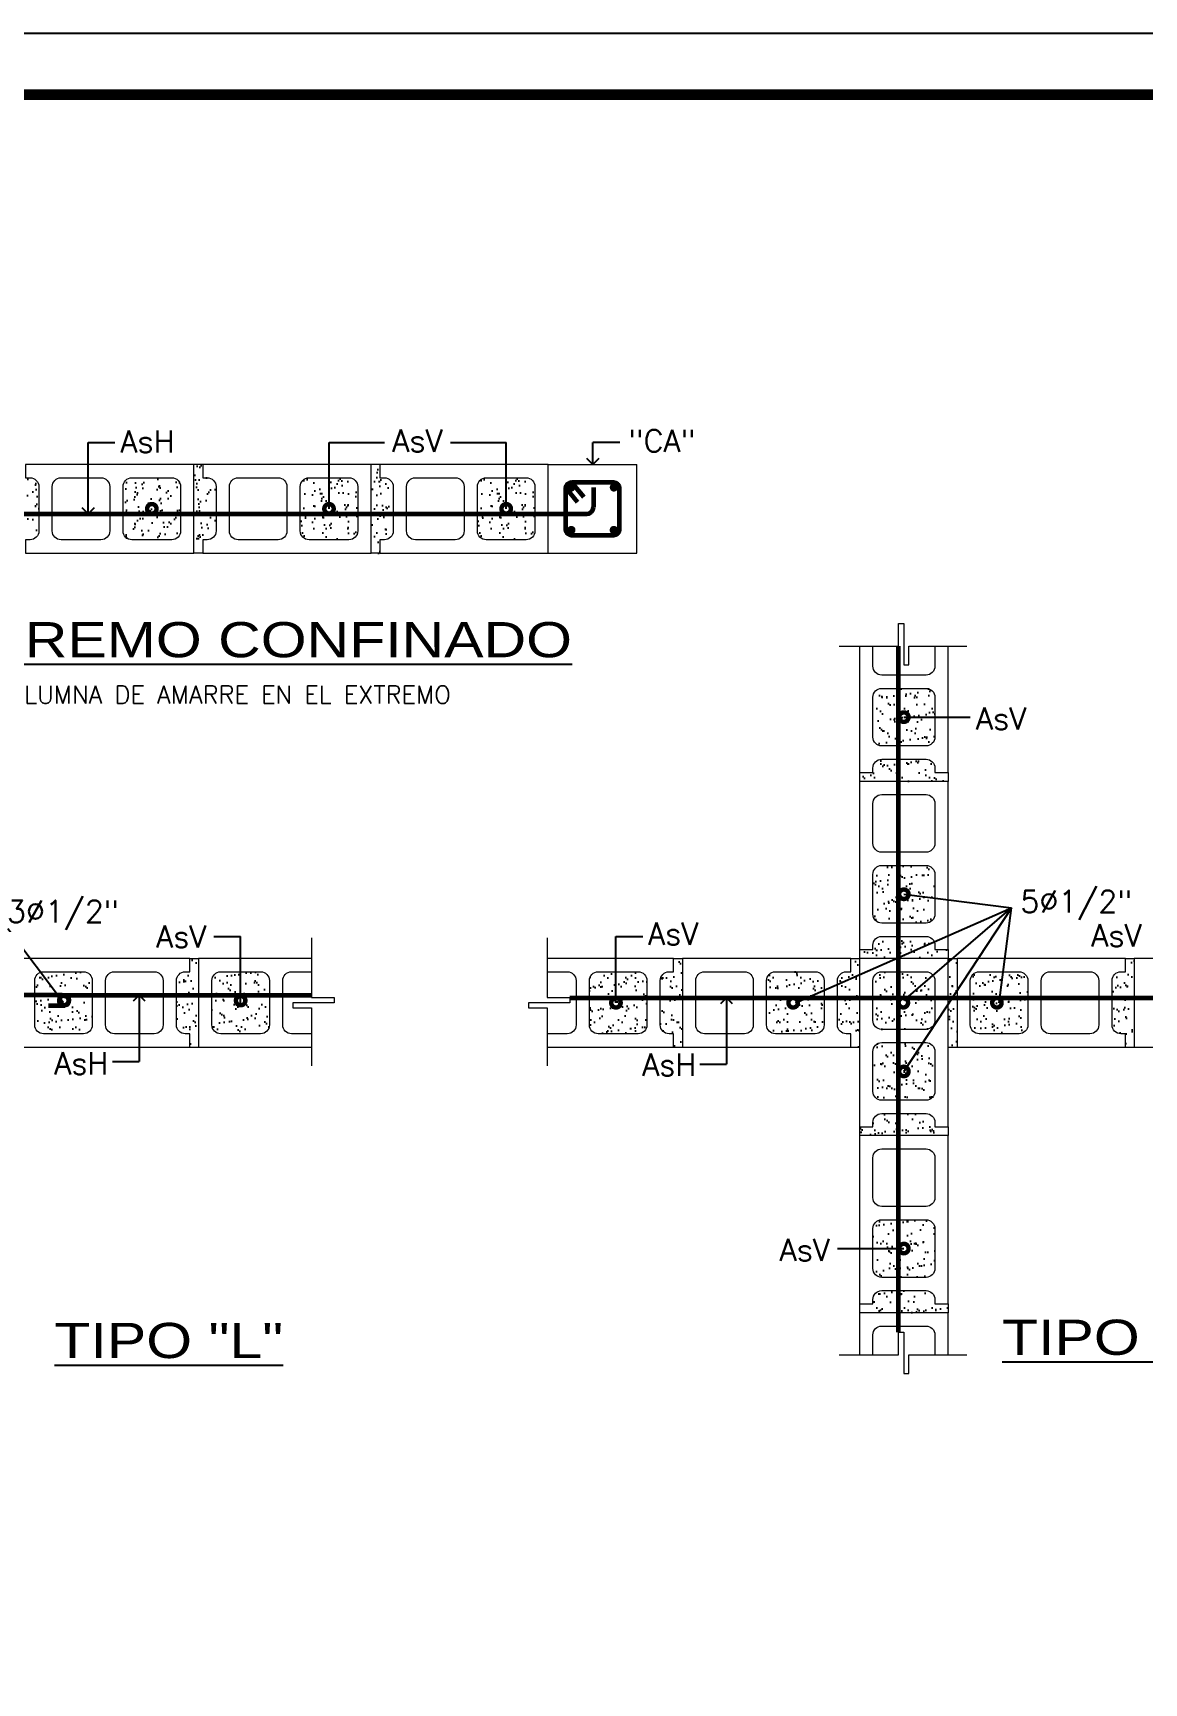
# Model space of a CAD drawing. Header units: feet. Extents: x 317 to 512, y -141 to 162.
# Drawn here: x 390.74 to 398.55, y -60.25 to -48.65 of the extents above; entities that cross this region are included whole.
import ezdxf

# ---------------------------------------------------------------- set-up
doc = ezdxf.new("R2010")
doc.units = ezdxf.units.FT
doc.header["$MEASUREMENT"] = 0
for name, color, linetype, lineweight in [('ACEROS', 5, 'Continuous', 60), ('bordes detalles', 181, 'Continuous', 0), ('Divisorios', 10, 'Continuous', 9)]:
    doc.layers.add(name, color=color, linetype=linetype, lineweight=lineweight)
for name, color, linetype in [('Dimensiones&Letras', 7, 'Continuous'), ('MARCO', 1, 'Continuous'), ('relleno', 8, 'Continuous'), ('TEXTOS', 3, 'Continuous')]:
    doc.layers.add(name, color=color, linetype=linetype)
doc.styles.add('DAMIAN', font='arial.ttf', dxfattribs={"height": 0.12})
doc.styles.add('ROMANS', font='romans.shx')
pattern_1 = [(37.5, (-372.77854, -173.71273), (-0.003921865, 0.119960938), [0, -0.094632747, 0, -0.105839256, 0, -0.101169877]), (7.5, (-372.77854, -173.71273), (0.11018344, 0.17570226), [0, -0.051051877, 0, -0.085293989, 0, -0.032685653]), (327.5, (-372.85512, -173.71273), (0.193881446, 0.000352324), [0, -0.031129193, 0, -0.112065095, 0, -0.146307207]), (317.5, (-372.85512, -173.71273), (0.18715659, 0.054642664), [0, -0.015564597, 0, -0.073464896, 0, -0.084048821])]
pattern_2 = [(37.5, (-371.67981, -173.66639), (-0.003921865, 0.119960938), [0, -0.094632747, 0, -0.105839256, 0, -0.101169877]), (7.5, (-371.67981, -173.66639), (0.11018344, 0.17570226), [0, -0.051051877, 0, -0.085293989, 0, -0.032685653]), (327.5, (-371.75639, -173.66639), (0.193881446, 0.000352324), [0, -0.031129193, 0, -0.112065095, 0, -0.146307207]), (317.5, (-371.75639, -173.66639), (0.18715659, 0.054642664), [0, -0.015564597, 0, -0.073464896, 0, -0.084048821])]
pattern_3 = [(307.5, (274.60867, 716.54084), (0.119960938, 0.003921865), [0, -0.094632747, 0, -0.105839256, 0, -0.101169877]), (277.5, (274.60867, 716.54084), (0.17570226, -0.11018344), [0, -0.051051877, 0, -0.085293989, 0, -0.032685653]), (237.5, (274.60867, 716.61742), (0.000352324, -0.193881446), [0, -0.031129193, 0, -0.112065095, 0, -0.146307207]), (227.5, (274.60867, 716.61742), (0.054642664, -0.18715659), [0, -0.015564597, 0, -0.073464896, 0, -0.084048821])]
pattern_4 = [(307.5, (273.86157, 716.54084), (0.119960938, 0.003921865), [0, -0.094632747, 0, -0.105839256, 0, -0.101169877]), (277.5, (273.86157, 716.54084), (0.17570226, -0.11018344), [0, -0.051051877, 0, -0.085293989, 0, -0.032685653]), (237.5, (273.86157, 716.61742), (0.000352324, -0.193881446), [0, -0.031129193, 0, -0.112065095, 0, -0.146307207]), (227.5, (273.86157, 716.61742), (0.054642664, -0.18715659), [0, -0.015564597, 0, -0.073464896, 0, -0.084048821])]

msp = doc.modelspace()

# ---------------------------------------------------------------- hatches: boundary and pattern name
at = {"layer": 'relleno'}
h = msp.add_hatch(dxfattribs=at)
h.set_pattern_fill('AR-SAND', color=256, scale=0.062258, angle=270, style=0)
h.set_pattern_definition(pattern_3)
h.paths.add_polyline_path([(390.62509, -52.30996), (390.68734, -52.30996), (390.68734, -52.21657), (390.71847, -52.21657, 0.41421356), (390.78073, -52.15431), (390.78073, -51.84302, 0.41421356), (390.71847, -51.78076), (390.68734, -51.78076), (390.68734, -51.68738), (390.62509, -51.68738)])
h = msp.add_hatch(dxfattribs=at)
h.set_pattern_fill('AR-SAND', color=256, scale=0.062258, angle=270, style=0)
h.set_pattern_definition(pattern_3)
h.paths.add_polyline_path([(391.87025, -52.30996), (391.93251, -52.30996), (391.93251, -52.21657), (391.96364, -52.21657, 0.41421356), (392.0259, -52.15431), (392.0259, -51.84302, 0.41421356), (391.96364, -51.78076), (391.93251, -51.78076), (391.93251, -51.68738), (391.87025, -51.68738)])
h = msp.add_hatch(dxfattribs=at)
h.set_pattern_fill('AR-SAND', color=256, scale=0.062258, angle=270, style=0)
h.set_pattern_definition(pattern_3)
h.paths.add_polyline_path([(393.11542, -52.30996), (393.17768, -52.30996), (393.17768, -52.21657), (393.20881, -52.21657, 0.41421356), (393.27107, -52.15431), (393.27107, -51.84302, 0.41421356), (393.20881, -51.78076), (393.17768, -51.78076), (393.17768, -51.68738), (393.11542, -51.68738)])
h = msp.add_hatch(dxfattribs=at)
h.set_pattern_fill('AR-SAND', color=256, scale=0.062258, angle=270, style=0)
h.set_pattern_definition(pattern_4)
h.paths.add_polyline_path([(391.71461, -52.21657, 0.41421356), (391.77687, -52.15431), (391.77687, -51.84302, 0.41421356), (391.71461, -51.78076), (391.43445, -51.78076, 0.41421356), (391.37219, -51.84302), (391.37219, -52.15431, 0.41421356), (391.43445, -52.21657)])
h = msp.add_hatch(dxfattribs=at)
h.set_pattern_fill('AR-SAND', color=256, scale=0.062258, angle=270, style=0)
h.set_pattern_definition(pattern_4)
h.paths.add_polyline_path([(392.95978, -52.21657, 0.41421356), (393.02203, -52.15431), (393.02203, -51.84302, 0.41421356), (392.95978, -51.78076), (392.67961, -51.78076, 0.41421356), (392.61735, -51.84302), (392.61735, -52.15431, 0.41421356), (392.67961, -52.21657)])
h = msp.add_hatch(dxfattribs=at)
h.set_pattern_fill('AR-SAND', color=256, scale=0.062258, angle=270, style=0)
h.set_pattern_definition([(307.5, (275.10674, 716.54084), (0.119960938, 0.003921865), [0, -0.094632747, 0, -0.105839256, 0, -0.101169877]), (277.5, (275.10674, 716.54084), (0.17570226, -0.11018344), [0, -0.051051877, 0, -0.085293989, 0, -0.032685653]), (237.5, (275.10674, 716.61742), (0.000352324, -0.193881446), [0, -0.031129193, 0, -0.112065095, 0, -0.146307207]), (227.5, (275.10674, 716.61742), (0.054642664, -0.18715659), [0, -0.015564597, 0, -0.073464896, 0, -0.084048821])])
h.paths.add_polyline_path([(394.20494, -52.21657, 0.41421356), (394.2672, -52.15431), (394.2672, -51.84302, 0.41421356), (394.20494, -51.78076), (393.92478, -51.78076, 0.41421356), (393.86252, -51.84302), (393.86252, -52.15431, 0.41421356), (393.92478, -52.21657)])
h = msp.add_hatch(dxfattribs=at)
h.set_pattern_fill('AR-SAND', color=256, scale=0.062258, style=0)
h.set_pattern_definition(pattern_2)
h.paths.add_polyline_path([(397.0776, -53.32301, 0.41421356), (397.01534, -53.26075), (396.70405, -53.26075, 0.41421356), (396.64179, -53.32301), (396.64179, -53.60317, 0.41421356), (396.70405, -53.66543), (397.01534, -53.66543, 0.41421356), (397.0776, -53.60317)])
h = msp.add_hatch(dxfattribs=at)
h.set_pattern_fill('AR-SAND', color=256, scale=0.062258, style=0)
h.set_pattern_definition(pattern_2)
h.paths.add_polyline_path([(397.17099, -53.91446), (397.17099, -53.85221), (397.0776, -53.85221), (397.0776, -53.82108, 0.41421356), (397.01534, -53.75882), (396.70405, -53.75882, 0.41421356), (396.64179, -53.82108), (396.64179, -53.85221), (396.54841, -53.85221), (396.54841, -53.91446)])
h = msp.add_hatch(dxfattribs=at)
h.set_pattern_fill('AR-SAND', color=256, scale=0.062258, style=0)
h.set_pattern_definition(pattern_2)
h.paths.add_polyline_path([(397.0776, -54.56818, 0.41421356), (397.01534, -54.50592), (396.70405, -54.50592, 0.41421356), (396.64179, -54.56818), (396.64179, -54.84834, 0.41421356), (396.70405, -54.9106), (397.01534, -54.9106, 0.41421356), (397.0776, -54.84834)])
h = msp.add_hatch(dxfattribs=at)
h.set_pattern_fill('AR-SAND', color=256, scale=0.062258, style=0)
h.set_pattern_definition(pattern_2)
h.paths.add_polyline_path([(397.17099, -55.15963), (397.17099, -55.09737), (397.0776, -55.09737), (397.0776, -55.06624, 0.41421356), (397.01534, -55.00399), (396.70405, -55.00399, 0.41421356), (396.64179, -55.06624), (396.64179, -55.09737), (396.54841, -55.09737), (396.54841, -55.15963)])
h = msp.add_hatch(dxfattribs=at)
h.set_pattern_fill('AR-SAND', color=256, scale=0.062258, style=0)
h.set_pattern_definition(pattern_1)
h.paths.add_polyline_path([(391.90304, -55.15963), (391.84078, -55.15963), (391.84078, -55.26136, 0.57735027), (391.74739, -55.31528), (391.74739, -55.62657, 0.57735027), (391.84078, -55.68049), (391.84078, -55.78222), (391.90304, -55.78222)])
h = msp.add_hatch(dxfattribs=at)
h.set_pattern_fill('AR-SAND', color=256, scale=0.062258, style=0)
h.set_pattern_definition(pattern_2)
h.paths.add_polyline_path([(395.30324, -55.15963), (395.24098, -55.15963), (395.24098, -55.26136, 0.57735027), (395.14759, -55.31528), (395.14759, -55.62657, 0.57735027), (395.24098, -55.68049), (395.24098, -55.78222), (395.30324, -55.78222)])
h = msp.add_hatch(dxfattribs=at)
h.set_pattern_fill('AR-SAND', color=256, scale=0.062258, style=0)
h.set_pattern_definition(pattern_2)
h.paths.add_polyline_path([(396.54841, -55.15963), (396.48615, -55.15963), (396.48615, -55.25302), (396.45502, -55.25302, 0.41421356), (396.39276, -55.31528), (396.39276, -55.62657, 0.41421356), (396.45502, -55.68883), (396.48615, -55.68883), (396.48615, -55.78222), (396.54841, -55.78222)])
h = msp.add_hatch(dxfattribs=at)
h.set_pattern_fill('AR-SAND', color=256, scale=0.062258, style=0)
h.set_pattern_definition(pattern_2)
h.paths.add_polyline_path([(397.17099, -55.78222), (397.23325, -55.78222), (397.23325, -55.15963), (397.17099, -55.15963)])
h = msp.add_hatch(dxfattribs=at)
h.set_pattern_fill('AR-SAND', color=256, scale=0.062258, style=0)
h.set_pattern_definition(pattern_2)
h.paths.add_polyline_path([(398.47842, -55.15963), (398.41616, -55.15963), (398.41616, -55.26136, 0.57735027), (398.32277, -55.31528), (398.32277, -55.62657, 0.57735027), (398.41616, -55.68049), (398.41616, -55.78222), (398.47842, -55.78222)])
h = msp.add_hatch(dxfattribs=at)
h.set_pattern_fill('AR-SAND', color=256, scale=0.062258, style=0)
h.set_pattern_definition(pattern_1)
h.paths.add_polyline_path([(390.81352, -55.25302, 0.41421356), (390.75126, -55.31528), (390.75126, -55.62657, 0.41421356), (390.81352, -55.68883), (391.09368, -55.68883, 0.41421356), (391.15594, -55.62657), (391.15594, -55.31528, 0.41421356), (391.09368, -55.25302)])
h = msp.add_hatch(dxfattribs=at)
h.set_pattern_fill('AR-SAND', color=256, scale=0.062258, style=0)
h.set_pattern_definition(pattern_1)
h.paths.add_polyline_path([(392.05868, -55.25302, 0.41421356), (391.99643, -55.31528), (391.99643, -55.62657, 0.41421356), (392.05868, -55.68883), (392.33885, -55.68883, 0.41421356), (392.40111, -55.62657), (392.40111, -55.31528, 0.41421356), (392.33885, -55.25302)])
h = msp.add_hatch(dxfattribs=at)
h.set_pattern_fill('AR-SAND', color=256, scale=0.062258, style=0)
h.set_pattern_definition(pattern_2)
h.paths.add_polyline_path([(394.71178, -55.25302, 0.41421356), (394.64953, -55.31528), (394.64953, -55.62657, 0.41421356), (394.71178, -55.68883), (394.99195, -55.68883, 0.41421356), (395.05421, -55.62657), (395.05421, -55.31528, 0.41421356), (394.99195, -55.25302)])
h = msp.add_hatch(dxfattribs=at)
h.set_pattern_fill('AR-SAND', color=256, scale=0.062258, style=0)
h.set_pattern_definition(pattern_2)
h.paths.add_polyline_path([(395.95695, -55.25302, 0.41421356), (395.89469, -55.31528), (395.89469, -55.62657, 0.41421356), (395.95695, -55.68883), (396.23711, -55.68883, 0.41421356), (396.29937, -55.62657), (396.29937, -55.31528, 0.41421356), (396.23711, -55.25302)])
h = msp.add_hatch(dxfattribs=at)
h.set_pattern_fill('AR-SAND', color=256, scale=0.062258, style=0)
h.set_pattern_definition(pattern_2)
h.paths.add_polyline_path([(397.0776, -55.31528, 0.41421356), (397.01534, -55.25302), (396.70405, -55.25302, 0.41421356), (396.64179, -55.31528), (396.64179, -55.59544, 0.41421356), (396.70405, -55.6577), (397.01534, -55.6577, 0.41421356), (397.0776, -55.59544)])
h = msp.add_hatch(dxfattribs=at)
h.set_pattern_fill('AR-SAND', color=256, scale=0.062258, style=0)
h.set_pattern_definition(pattern_2)
h.paths.add_polyline_path([(397.38889, -55.25302, 0.41421356), (397.32664, -55.31528), (397.32664, -55.62657, 0.41421356), (397.38889, -55.68883), (397.66906, -55.68883, 0.41421356), (397.73132, -55.62657), (397.73132, -55.31528, 0.41421356), (397.66906, -55.25302)])
h = msp.add_hatch(dxfattribs=at)
h.set_pattern_fill('AR-SAND', color=256, scale=0.062258, style=0)
h.set_pattern_definition(pattern_2)
h.paths.add_polyline_path([(397.0776, -55.81334, 0.41421356), (397.01534, -55.75109), (396.70405, -55.75109, 0.41421356), (396.64179, -55.81334), (396.64179, -56.09351, 0.41421356), (396.70405, -56.15577), (397.01534, -56.15577, 0.41421356), (397.0776, -56.09351)])
h = msp.add_hatch(dxfattribs=at)
h.set_pattern_fill('AR-SAND', color=256, scale=0.062258, style=0)
h.set_pattern_definition(pattern_2)
h.paths.add_polyline_path([(397.17099, -56.4048), (397.17099, -56.34254), (397.0776, -56.34254), (397.0776, -56.31141, 0.41421356), (397.01534, -56.24915), (396.70405, -56.24915, 0.41421356), (396.64179, -56.31141), (396.64179, -56.34254), (396.54841, -56.34254), (396.54841, -56.4048)])
h = msp.add_hatch(dxfattribs=at)
h.set_pattern_fill('AR-SAND', color=256, scale=0.062258, style=0)
h.set_pattern_definition(pattern_2)
h.paths.add_polyline_path([(397.0776, -57.05851, 0.41421356), (397.01534, -56.99625), (396.70405, -56.99625, 0.41421356), (396.64179, -57.05851), (396.64179, -57.33868, 0.41421356), (396.70405, -57.40093), (397.01534, -57.40093, 0.41421356), (397.0776, -57.33868)])
h = msp.add_hatch(dxfattribs=at)
h.set_pattern_fill('AR-SAND', color=256, scale=0.062258, style=0)
h.set_pattern_definition(pattern_2)
h.paths.add_polyline_path([(397.17099, -57.64997), (397.17099, -57.58771), (397.0776, -57.58771), (397.0776, -57.55658, 0.41421356), (397.01534, -57.49432), (396.70405, -57.49432, 0.41421356), (396.64179, -57.55658), (396.64179, -57.58771), (396.54841, -57.58771), (396.54841, -57.64997)])

# ---------------------------------------------------------------- linework, layer by layer
at = {"layer": 'ACEROS'}
for p, q in [((394.52472, -51.81213), (394.60952, -51.91433)), ((394.48511, -51.85174), (394.56627, -51.95173)), ((394.67761, -51.84866), (394.67761, -51.98793)), ((390.32936, -52.03462), (394.63092, -52.03462)), ((396.82203, -57.78657), (396.82203, -52.96502)), ((390.94454, -55.41677), (390.29335, -55.41677)), ((390.91276, -55.41677), (392.69683, -55.41677)), ((394.51293, -55.43637), (399.43134, -55.43637)), ((390.84851, -55.49032), (390.96238, -55.49032))]:
    msp.add_line(p, q, dxfattribs=at)
msp.add_lwpolyline([(394.52472, -51.81213), (394.81905, -51.81213, -0.41421356), (394.85866, -51.85174), (394.85866, -52.14583, -0.41421356), (394.81905, -52.18544), (394.52472, -52.18544, -0.41421356), (394.48511, -52.14583), (394.48511, -51.85174, -0.41421356), (394.52472, -51.81213)], format="xyb", dxfattribs=at)
for points, const_width in [([(394.53497, -51.84955, 1), (394.50557, -51.84955, 1)], 0.0294), ([(394.837, -51.84843, 1), (394.8076, -51.84843, 1)], 0.0294), ([(391.57453, -52.01423, 1), (391.57453, -51.9831, 1)], 0.06641), ([(392.81969, -52.01423, 1), (392.81969, -51.9831, 1)], 0.06641), ([(394.06486, -52.01423, 1), (394.06486, -51.9831, 1)], 0.06641), ([(394.53729, -52.14836, 1), (394.50789, -52.14836, 1)], 0.0294), ([(394.83615, -52.14804, 1), (394.80675, -52.14804, 1)], 0.0294), ([(396.87526, -53.46309, 1), (396.84413, -53.46309, 1)], 0.06641), ([(396.87526, -54.70826, 1), (396.84413, -54.70826, 1)], 0.06641), ([(390.97163, -55.45556, 1), (390.9405, -55.45556, 1)], 0.06641), ([(392.21433, -55.45536, 1), (392.1832, -55.45536, 1)], 0.06641), ([(394.85187, -55.47092, 1), (394.82074, -55.47092, 1)], 0.06641), ([(396.09703, -55.47092, 1), (396.0659, -55.47092, 1)], 0.06641), ([(396.87152, -55.47047, 1), (396.84039, -55.47047, 1)], 0.06641), ([(397.52898, -55.47092, 1), (397.49785, -55.47092, 1)], 0.06641), ([(396.87526, -55.95343, 1), (396.84413, -55.95343, 1)], 0.06641), ([(396.87526, -57.19859, 1), (396.84413, -57.19859, 1)], 0.06641)]:
    msp.add_lwpolyline(points, format="xyb", close=True, dxfattribs=dict(at, const_width=const_width))
for centre, radius, start, end in [((394.63092, -51.98793), 0.04669, 270, 0), ((390.95652, -55.45354), 0.03724, 279.048783, 80.951217)]:
    msp.add_arc(centre, radius, start, end, dxfattribs=at)
at = {"layer": 'bordes detalles'}
msp.add_line((397.17099, -55.15963), (397.23325, -55.15963), dxfattribs=at)
at = {"layer": 'Dimensiones&Letras'}
for p, q in [((391.12618, -51.99867), (391.12618, -51.53173)), ((391.12618, -51.53173), (391.31444, -51.53173)), ((392.81969, -51.99867), (392.81969, -51.53173)), ((392.81969, -51.53173), (393.21029, -51.53173)), ((393.67427, -51.53173), (394.06486, -51.53173)), ((394.06486, -51.99867), (394.06486, -51.53173)), ((394.67424, -51.60967), (394.67424, -51.53173)), ((394.86249, -51.53173), (394.67424, -51.53173)), ((394.67424, -51.68761), (394.67424, -51.60294)), ((394.67424, -51.68761), (394.6319, -51.64527)), ((394.71657, -51.64527), (394.67424, -51.68761)), ((391.12618, -52.03462), (391.12618, -51.94995)), ((391.12618, -52.03462), (391.08385, -51.99229)), ((391.16852, -51.99229), (391.12618, -52.03462)), ((396.8597, -53.46309), (397.32664, -53.46309)), ((396.8597, -54.70826), (397.61691, -54.80373)), ((396.09703, -55.47092), (397.61691, -54.80373)), ((396.8597, -55.45536), (397.61691, -54.80373)), ((397.61691, -54.80373), (396.8597, -55.95343)), ((397.52898, -55.47092), (397.61691, -54.80373)), ((390.9536, -55.47092), (390.56247, -54.95229)), ((392.01051, -55.00399), (392.19877, -55.00399)), ((392.19877, -55.47092), (392.19877, -55.00399)), ((394.8363, -55.47092), (394.8363, -55.00399)), ((394.8363, -55.00399), (395.02456, -55.00399)), ((391.48529, -55.41677), (391.44295, -55.45911)), ((391.52762, -55.45911), (391.48529, -55.41677)), ((391.48529, -55.41677), (391.48529, -55.50144)), ((395.61305, -55.43637), (395.57072, -55.47871)), ((395.65539, -55.47871), (395.61305, -55.43637)), ((395.61305, -55.43637), (395.61305, -55.52104)), ((391.48529, -55.50144), (391.48529, -55.88371)), ((395.61305, -55.52104), (395.61305, -55.90331)), ((391.29703, -55.88371), (391.48529, -55.88371)), ((395.4248, -55.90331), (395.61305, -55.90331)), ((396.39276, -57.19859), (396.8597, -57.19859))]:
    msp.add_line(p, q, dxfattribs=at)
at = {"layer": 'Divisorios'}
for p, q in [((391.93251, -51.68738), (391.87025, -51.68738)), ((393.17768, -51.68738), (393.11542, -51.68738)), ((394.36059, -51.68761), (394.49402, -51.68761)), ((394.36059, -52.30996), (394.36059, -51.68761)), ((394.36059, -51.68761), (394.98317, -51.68761)), ((394.8498, -51.68761), (394.98323, -51.68761)), ((394.98317, -52.30996), (394.98317, -51.68761)), ((391.93251, -52.30996), (391.87025, -52.30996)), ((393.17768, -52.30996), (393.11542, -52.30996)), ((394.36059, -52.30996), (394.98317, -52.30996)), ((396.54841, -53.85221), (396.54841, -53.91446)), ((397.17099, -53.85221), (397.17099, -53.91446)), ((391.84078, -55.15963), (391.90304, -55.15963)), ((395.24098, -55.15963), (395.30324, -55.15963)), ((396.48615, -55.15963), (396.54841, -55.15963)), ((396.54841, -55.09737), (396.54841, -55.15963)), ((397.17099, -55.09737), (397.17099, -55.15963)), ((398.41616, -55.15963), (398.47842, -55.15963)), ((391.84078, -55.78222), (391.90304, -55.78222)), ((395.24098, -55.78222), (395.30324, -55.78222)), ((396.48615, -55.78222), (396.54841, -55.78222)), ((397.17099, -55.78222), (397.23325, -55.78222)), ((398.41616, -55.78222), (398.47842, -55.78222)), ((396.54841, -56.34254), (396.54841, -56.4048)), ((397.17099, -56.34254), (397.17099, -56.4048)), ((396.54841, -57.58771), (396.54841, -57.64997)), ((397.17099, -57.58771), (397.17099, -57.64997))]:
    msp.add_line(p, q, dxfattribs=at)
at = {"layer": 'Divisorios', "lineweight": 0}
msp.add_line((394.49402, -51.68761), (394.8498, -51.68761), dxfattribs=at)
at = {"layer": 'Divisorios'}
for points in [[(390.68734, -52.21657), (390.68734, -52.30996), (391.87025, -52.30996), (391.87025, -51.68738), (391.87025, -51.68738), (390.68734, -51.68738), (390.68734, -51.78076), (390.71847, -51.78076, -0.41421356), (390.78073, -51.84302), (390.78073, -52.15431, -0.41421356), (390.71847, -52.21657), (390.68734, -52.21657)], [(391.93251, -52.21657), (391.93251, -52.30996), (393.11542, -52.30996), (393.11542, -51.68738), (393.11542, -51.68738), (391.93251, -51.68738), (391.93251, -51.78076), (391.96364, -51.78076, -0.41421356), (392.0259, -51.84302), (392.0259, -52.15431, -0.41421356), (391.96364, -52.21657), (391.93251, -52.21657)], [(393.17768, -52.21657), (393.17768, -52.30996), (394.36059, -52.30996), (394.36059, -51.68738), (394.36059, -51.68738), (393.17768, -51.68738), (393.17768, -51.78076), (393.20881, -51.78076, -0.41421356), (393.27107, -51.84302), (393.27107, -52.15431, -0.41421356), (393.20881, -52.21657), (393.17768, -52.21657)], [(396.54841, -52.96502), (396.54841, -53.85221), (396.64179, -53.85221), (396.64179, -53.82108, -0.41421356), (396.70405, -53.75882), (397.01534, -53.75882, -0.41421356), (397.0776, -53.82108), (397.0776, -53.85221)], [(397.0776, -52.96502), (397.0776, -53.10511, -0.41421356), (397.01534, -53.16736), (396.70405, -53.16736, -0.41421356), (396.64179, -53.10511), (396.64179, -52.96502)], [(397.0776, -55.09737), (397.17099, -55.09737), (397.17099, -53.91446), (396.54841, -53.91446), (396.54841, -53.91446), (396.54841, -55.09737), (396.64179, -55.09737), (396.64179, -55.06624, -0.41421356), (396.70405, -55.00399), (397.01534, -55.00399, -0.41421356), (397.0776, -55.06624), (397.0776, -55.09737)], [(391.84078, -55.25302), (391.84078, -55.15963), (390.65787, -55.15963), (390.65787, -55.78222), (390.65787, -55.78222), (391.84078, -55.78222), (391.84078, -55.68883), (391.80965, -55.68883, -0.41421356), (391.74739, -55.62657), (391.74739, -55.31528, -0.41421356), (391.80965, -55.25302), (391.84078, -55.25302)], [(396.48615, -55.25302), (396.48615, -55.15963), (395.30324, -55.15963), (395.30324, -55.78222), (395.30324, -55.78222), (396.48615, -55.78222), (396.48615, -55.68883), (396.45502, -55.68883, -0.41421356), (396.39276, -55.62657), (396.39276, -55.31528, -0.41421356), (396.45502, -55.25302), (396.48615, -55.25302)], [(397.0776, -56.34254), (397.17099, -56.34254), (397.17099, -55.15963), (396.54841, -55.15963), (396.54841, -55.15963), (396.54841, -56.34254), (396.64179, -56.34254), (396.64179, -56.31141, -0.41421356), (396.70405, -56.24915), (397.01534, -56.24915, -0.41421356), (397.0776, -56.31141), (397.0776, -56.34254)], [(398.41616, -55.25302), (398.41616, -55.15963), (397.23325, -55.15963), (397.23325, -55.78222), (397.23325, -55.78222), (398.41616, -55.78222), (398.41616, -55.68883), (398.38503, -55.68883, -0.41421356), (398.32277, -55.62657), (398.32277, -55.31528, -0.41421356), (398.38503, -55.25302), (398.41616, -55.25302)], [(392.69683, -55.68883), (392.55675, -55.68883, -0.41421356), (392.49449, -55.62657), (392.49449, -55.31528, -0.41421356), (392.55675, -55.25302), (392.69683, -55.25302)], [(394.3538, -55.25302), (394.49388, -55.25302, -0.41421356), (394.55614, -55.31528), (394.55614, -55.62657, -0.41421356), (394.49388, -55.68883), (394.3538, -55.68883)], [(394.3538, -55.78222), (395.24098, -55.78222), (395.24098, -55.68883), (395.20985, -55.68883, -0.41421356), (395.14759, -55.62657), (395.14759, -55.31528, -0.41421356), (395.20985, -55.25302), (395.24098, -55.25302)], [(397.0776, -57.58771), (397.17099, -57.58771), (397.17099, -56.4048), (396.54841, -56.4048), (396.54841, -56.4048), (396.54841, -57.58771), (396.64179, -57.58771), (396.64179, -57.55658, -0.41421356), (396.70405, -57.49432), (397.01534, -57.49432, -0.41421356), (397.0776, -57.55658), (397.0776, -57.58771)], [(396.64179, -57.94569), (396.64179, -57.80561, -0.41421356), (396.70405, -57.74335), (397.01534, -57.74335, -0.41421356), (397.0776, -57.80561), (397.0776, -57.94569)]]:
    msp.add_lwpolyline(points, format="xyb", dxfattribs=at)
for points in [[(391.2788, -51.84302), (391.2788, -52.15431, -0.41421356), (391.21654, -52.21657), (390.93638, -52.21657, -0.41421356), (390.87412, -52.15431), (390.87412, -51.84302, -0.41421356), (390.93638, -51.78076), (391.21654, -51.78076, -0.41421356)], [(391.77687, -51.84302), (391.77687, -52.15431, -0.41421356), (391.71461, -52.21657), (391.43445, -52.21657, -0.41421356), (391.37219, -52.15431), (391.37219, -51.84302, -0.41421356), (391.43445, -51.78076), (391.71461, -51.78076, -0.41421356)], [(392.52397, -51.84302), (392.52397, -52.15431, -0.41421356), (392.46171, -52.21657), (392.18155, -52.21657, -0.41421356), (392.11929, -52.15431), (392.11929, -51.84302, -0.41421356), (392.18155, -51.78076), (392.46171, -51.78076, -0.41421356)], [(393.02203, -51.84302), (393.02203, -52.15431, -0.41421356), (392.95978, -52.21657), (392.67961, -52.21657, -0.41421356), (392.61735, -52.15431), (392.61735, -51.84302, -0.41421356), (392.67961, -51.78076), (392.95978, -51.78076, -0.41421356)], [(393.76913, -51.84302), (393.76913, -52.15431, -0.41421356), (393.70688, -52.21657), (393.42671, -52.21657, -0.41421356), (393.36446, -52.15431), (393.36446, -51.84302, -0.41421356), (393.42671, -51.78076), (393.70688, -51.78076, -0.41421356)], [(394.2672, -51.84302), (394.2672, -52.15431, -0.41421356), (394.20494, -52.21657), (393.92478, -52.21657, -0.41421356), (393.86252, -52.15431), (393.86252, -51.84302, -0.41421356), (393.92478, -51.78076), (394.20494, -51.78076, -0.41421356)], [(396.70405, -53.26075), (397.01534, -53.26075, -0.41421356), (397.0776, -53.32301), (397.0776, -53.60317, -0.41421356), (397.01534, -53.66543), (396.70405, -53.66543, -0.41421356), (396.64179, -53.60317), (396.64179, -53.32301, -0.41421356)], [(396.70405, -54.00785), (397.01534, -54.00785, -0.41421356), (397.0776, -54.07011), (397.0776, -54.35027, -0.41421356), (397.01534, -54.41253), (396.70405, -54.41253, -0.41421356), (396.64179, -54.35027), (396.64179, -54.07011, -0.41421356)], [(396.70405, -54.50592), (397.01534, -54.50592, -0.41421356), (397.0776, -54.56818), (397.0776, -54.84834, -0.41421356), (397.01534, -54.9106), (396.70405, -54.9106, -0.41421356), (396.64179, -54.84834), (396.64179, -54.56818, -0.41421356)], [(390.75126, -55.62657), (390.75126, -55.31528, -0.41421356), (390.81352, -55.25302), (391.09368, -55.25302, -0.41421356), (391.15594, -55.31528), (391.15594, -55.62657, -0.41421356), (391.09368, -55.68883), (390.81352, -55.68883, -0.41421356)], [(391.24933, -55.62657), (391.24933, -55.31528, -0.41421356), (391.31158, -55.25302), (391.59175, -55.25302, -0.41421356), (391.654, -55.31528), (391.654, -55.62657, -0.41421356), (391.59175, -55.68883), (391.31158, -55.68883, -0.41421356)], [(391.99643, -55.62657), (391.99643, -55.31528, -0.41421356), (392.05868, -55.25302), (392.33885, -55.25302, -0.41421356), (392.40111, -55.31528), (392.40111, -55.62657, -0.41421356), (392.33885, -55.68883), (392.05868, -55.68883, -0.41421356)], [(394.64953, -55.62657), (394.64953, -55.31528, -0.41421356), (394.71178, -55.25302), (394.99195, -55.25302, -0.41421356), (395.05421, -55.31528), (395.05421, -55.62657, -0.41421356), (394.99195, -55.68883), (394.71178, -55.68883, -0.41421356)], [(395.39663, -55.62657), (395.39663, -55.31528, -0.41421356), (395.45888, -55.25302), (395.73905, -55.25302, -0.41421356), (395.80131, -55.31528), (395.80131, -55.62657, -0.41421356), (395.73905, -55.68883), (395.45888, -55.68883, -0.41421356)], [(395.89469, -55.62657), (395.89469, -55.31528, -0.41421356), (395.95695, -55.25302), (396.23711, -55.25302, -0.41421356), (396.29937, -55.31528), (396.29937, -55.62657, -0.41421356), (396.23711, -55.68883), (395.95695, -55.68883, -0.41421356)], [(396.70405, -55.25302), (397.01534, -55.25302, -0.41421356), (397.0776, -55.31528), (397.0776, -55.59544, -0.41421356), (397.01534, -55.6577), (396.70405, -55.6577, -0.41421356), (396.64179, -55.59544), (396.64179, -55.31528, -0.41421356)], [(397.32664, -55.62657), (397.32664, -55.31528, -0.41421356), (397.38889, -55.25302), (397.66906, -55.25302, -0.41421356), (397.73132, -55.31528), (397.73132, -55.62657, -0.41421356), (397.66906, -55.68883), (397.38889, -55.68883, -0.41421356)], [(397.8247, -55.62657), (397.8247, -55.31528, -0.41421356), (397.88696, -55.25302), (398.16712, -55.25302, -0.41421356), (398.22938, -55.31528), (398.22938, -55.62657, -0.41421356), (398.16712, -55.68883), (397.88696, -55.68883, -0.41421356)], [(396.70405, -55.75109), (397.01534, -55.75109, -0.41421356), (397.0776, -55.81334), (397.0776, -56.09351, -0.41421356), (397.01534, -56.15577), (396.70405, -56.15577, -0.41421356), (396.64179, -56.09351), (396.64179, -55.81334, -0.41421356)], [(396.70405, -56.49819), (397.01534, -56.49819, -0.41421356), (397.0776, -56.56045), (397.0776, -56.84061, -0.41421356), (397.01534, -56.90287), (396.70405, -56.90287, -0.41421356), (396.64179, -56.84061), (396.64179, -56.56045, -0.41421356)], [(396.70405, -56.99625), (397.01534, -56.99625, -0.41421356), (397.0776, -57.05851), (397.0776, -57.33868, -0.41421356), (397.01534, -57.40093), (396.70405, -57.40093, -0.41421356), (396.64179, -57.33868), (396.64179, -57.05851, -0.41421356)]]:
    msp.add_lwpolyline(points, format="xyb", close=True, dxfattribs=at)
for points in [[(396.40414, -52.96502), (396.82203, -52.96502), (396.82203, -52.8059), (396.8597, -52.8059), (396.8597, -53.09625), (396.89565, -53.09625), (396.89565, -52.96502), (397.30302, -52.96502)], [(397.0776, -53.85221), (397.17099, -53.85221), (397.17099, -52.96502)], [(392.69683, -55.01536), (392.69683, -55.43326), (392.85596, -55.43326), (392.85596, -55.47092), (392.56561, -55.47092), (392.56561, -55.50688), (392.69683, -55.50688), (392.69683, -55.91425)], [(394.3538, -55.01536), (394.3538, -55.43326), (394.51293, -55.43326), (394.51293, -55.47092), (394.22257, -55.47092), (394.22257, -55.50688), (394.3538, -55.50688), (394.3538, -55.91425)], [(392.69683, -55.15963), (391.90304, -55.15963), (391.90304, -55.78222), (391.90304, -55.78222), (392.69683, -55.78222)], [(395.24098, -55.25302), (395.24098, -55.15963), (394.3538, -55.15963)], [(399.27221, -55.15963), (398.47842, -55.15963), (398.47842, -55.78222), (398.47842, -55.78222), (399.27221, -55.78222)], [(397.17099, -57.94569), (397.17099, -57.64997), (396.54841, -57.64997), (396.54841, -57.64997), (396.54841, -57.94569)], [(396.40414, -57.94569), (396.82203, -57.94569), (396.82203, -57.78657), (396.8597, -57.78657), (396.8597, -58.07692), (396.89565, -58.07692), (396.89565, -57.94569), (397.30302, -57.94569)]]:
    msp.add_lwpolyline(points, dxfattribs=at)
at = {"layer": 'MARCO'}
msp.add_lwpolyline([(387.97006, -48.65447), (452.47006, -48.65447), (452.47006, -90.65447), (387.97006, -90.65447)], close=True, dxfattribs=at)
at = {"layer": 'MARCO', "const_width": 0.075}
msp.add_lwpolyline([(445.29759, -49.0885), (388.40409, -49.0885), (388.40409, -90.22044), (445.29759, -90.22044)], close=True, dxfattribs=at)

# ---------------------------------------------------------------- texts
at = {"layer": 'Dimensiones&Letras', "attachment_point": 1, "style": 'ROMANS'}
for s, insert, char_height in [('AsH', (391.35356, -51.44785), 0.155646), ('AsV', (393.26464, -51.44249), 0.155646), ('"CA"', (394.92375, -51.44357), 0.155646), ('CON COLUMNA DE AMARRE EN EL EXTREMO', (390.01581, -53.24307), 0.1245168), ('AsV', (397.36659, -53.39484), 0.155646), ('3Ø1/2"', (390.55677, -54.75129), 0.155646), ('5Ø1/2"', (397.67888, -54.68087), 0.155646), ('AsV', (391.60483, -54.92719), 0.155646), ('AsV', (395.06222, -54.90742), 0.155646), ('AsV', (398.17731, -54.91944), 0.155646), ('AsH', (390.88892, -55.81846), 0.155646), ('AsH', (395.021, -55.8281), 0.155646), ('AsV', (395.98663, -57.12937), 0.155646)]:
    msp.add_mtext(s, dxfattribs=dict(at, insert=insert, char_height=char_height))
at = {"layer": 'TEXTOS', "color": 7, "style": 'DAMIAN', "width": 1.2}
for s, p in [('%%UEXTREMO CONFINADO', (389.87542, -53.04237)), ('%%UTIPO "L"', (390.89035, -57.96824)), ('%%UTIPO CRUZ', (397.54997, -57.94569))]:
    msp.add_text(s, height=0.2473109, dxfattribs=at).set_placement(p)

doc.saveas('drawing.dxf')
